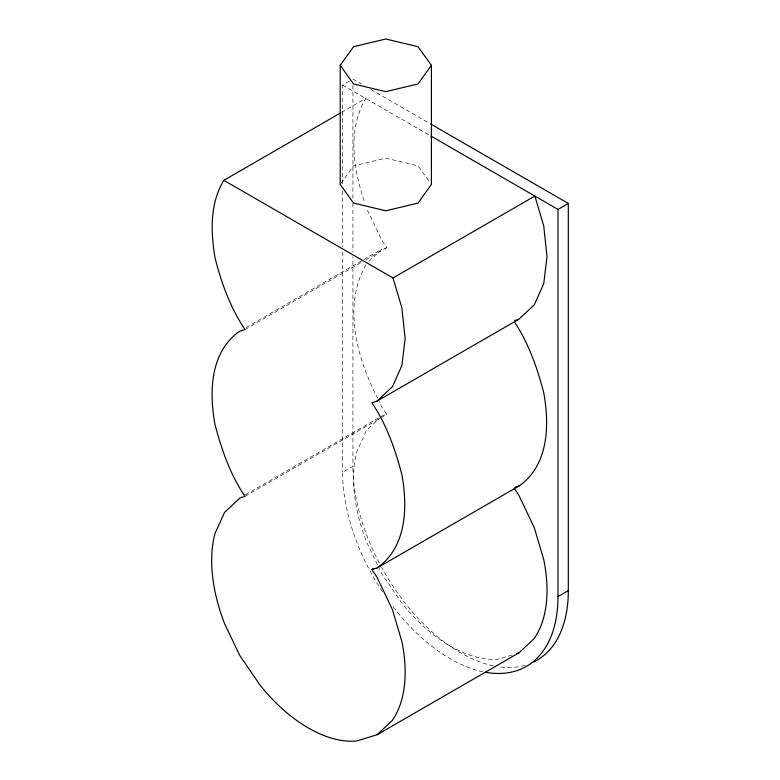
<?xml version="1.0" encoding="UTF-8"?>
<svg xmlns="http://www.w3.org/2000/svg" width="780" height="780" viewBox="0 0 780 780"><rect width="100%" height="100%" fill="white"/><g stroke="black" fill="none" stroke-linecap="round" stroke-linejoin="round"><path stroke-width="0.58" stroke-dasharray="3.9 2.92" d="M365.937 264.742C342.381 306.365 357.162 358.235 377.51 398.102M340.909 183.485L353.564 165.847L385.808 158.135L418.051 165.847L430.004 182.51M368.95 261.281L381.664 249.249L386.88 247.64L381.898 240.338L366.269 207.792M381.03 416.783L366.366 430.57L356.86 451.591A136.793 78.975 60 0 0 366.522 541.925L377.491 564.856M342.605 183.69L342.605 85.059L349.82 80.886M341.552 112.359L365.723 98.407C347.071 130.426 353.438 169.845 364.923 203.229M246.1 327.512L362.749 260.169M363.802 259.565L381.664 249.249M245.018 329.54L361.666 262.197M365.869 259.769L386.88 247.64M245.281 494.842L381.898 415.974L386.88 414.433L381.566 406.643L378.017 399.165M245.018 496.343L379.529 418.675M380.581 418.07L386.88 414.433M382.375 591.727A152.295 87.925 60 0 1 342.605 472.261L352.921 466.303L352.921 256.873M512.236 654.898L498.664 659.09A136.793 78.975 60 0 1 401.934 603.242L381.664 573.592L378.017 565.948M352.921 79.102L361.325 83.957M370.783 89.417L429.614 123.386M342.605 85.059L429.809 135.408M352.921 85.195L352.921 198.432M352.921 203.297L352.921 252.008M342.605 190.993L342.605 247.006M342.605 251.872L342.605 472.261M525.038 665.32A152.295 87.925 60 0 1 499.434 666.89M493.369 665.857A152.295 87.925 60 0 1 381.517 567.216M379.246 562.965A152.295 87.925 60 0 1 352.921 466.303M483.054 671.814A152.295 87.925 60 0 1 392.818 606.411"/><path stroke-width="1.17" d="M340.499 112.973L223.85 180.316C209.684 203.609 210.746 231.767 214.987 257.722C221.403 282.935 230.373 307.885 245.018 329.54L239.801 331.149C209.995 351.809 209.079 392.174 214.987 424.515C221.627 449.641 230.266 474.747 245.018 496.343L240.025 497.884L224.503 512.48L214.987 533.5A136.793 78.975 60 0 0 224.659 623.834L239.801 655.502L260.062 685.152A136.793 78.975 60 0 0 356.791 741L377.159 734.711L519.022 652.801L534.066 638.654A136.793 78.975 60 0 0 543.728 559.475L534.222 527.485L518.69 494.949L514.332 488.563M340.207 65.325L353.564 46.712L385.808 39L418.051 46.712L431.408 65.325L431.408 184.47L418.051 203.083L385.808 210.795L353.564 203.083L340.207 184.47L340.207 65.325L353.564 83.938L385.808 91.65L418.051 83.938L431.408 65.325M377.159 734.711L392.194 720.554A136.793 78.975 60 0 0 401.856 641.384L392.35 609.385L376.828 576.859L371.836 569.556L377.159 567.918C406.828 547.16 407.784 506.912 401.856 474.581C395.255 449.456 386.568 424.369 371.836 402.763L376.828 401.222L518.69 319.312L534.319 304.824L543.728 283.696L547.024 256.698L543.728 225.878L534.865 196.063L392.993 277.973L223.85 180.316M377.159 567.918L519.022 486.008C548.691 465.26 549.656 425.012 543.728 392.681C537.235 367.897 528.664 343.229 514.361 321.808M376.828 401.222L392.447 386.724L401.856 365.606L405.151 338.598L401.856 307.788L392.993 277.973M430.862 136.012L557.983 209.41L568.308 203.453L568.308 590.655A152.295 87.925 60 0 1 533.734 661.996M371.836 569.556L373.942 568.347M485.491 672.282A152.295 87.925 60 0 0 557.983 596.612L568.308 590.655M514.702 320.551L518.69 319.312M514.771 487.325L519.022 486.008M516.76 653.504L519.022 652.801M430.667 123.991L568.308 203.453M557.983 209.41L557.983 596.612"/></g></svg>
